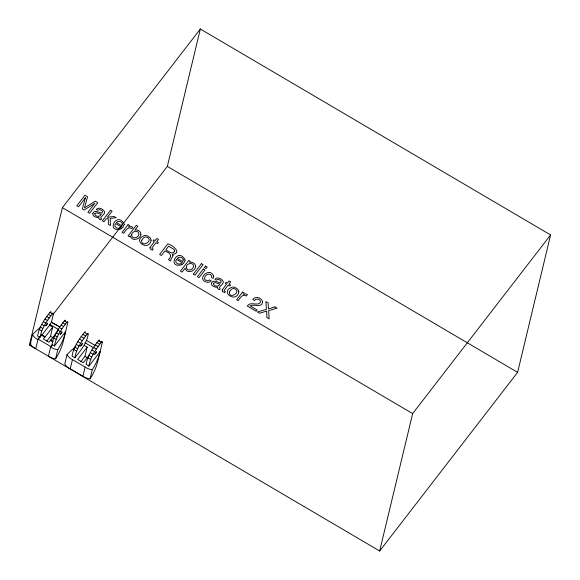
<?xml version="1.0" encoding="UTF-8"?>
<svg xmlns="http://www.w3.org/2000/svg" width="580" height="580" viewBox="0 0 580 580"><rect width="100%" height="100%" fill="white"/><g stroke="black" fill="none" stroke-linecap="round" stroke-linejoin="round"><path stroke-width="0.87" d="M29.399 345.056L62.394 207.647L200.332 29L550.601 234.944L517.606 372.353L379.668 551L29.399 345.056L31.059 342.911M40.042 327.635A85.739 70.658 13.5 0 0 32.495 334.732L30.291 343.904A12.441 10.252 13.5 0 0 35.764 348.739L38.077 339.111L39.795 336.879L40.151 337.089L41.876 334.856L45.037 336.719L44.928 337.176L52.686 327.127L49.525 325.264L51.468 322.118L53.447 313.867L52.214 313.142M50.982 312.417A4.422 0.87 -59.5 0 0 50.228 312.004C44.616 319.123 39.005 326.939 37.577 336.095L39.687 337.342L37.961 339.575A12.441 10.252 13.5 0 1 32.495 334.732M39.687 337.342L39.795 336.879M40.151 337.089C41.622 328.106 47.183 320.45 52.686 313.454A4.422 0.87 -59.5 0 1 53.447 313.867M44.297 336.806L41.767 335.312L41.876 334.856M46.799 341.069L50.489 336.298L52.686 327.127M51.823 341.228L50.561 340.482L50.67 340.025L53.2 341.519M52.461 344.324L50.736 346.557L48.43 356.185A12.441 10.252 13.5 0 0 55.622 358.795A85.739 70.658 13.5 0 0 63.467 340.685L67.867 322.342A4.422 0.87 -59.5 0 0 67.113 321.929C61.487 329.041 55.897 336.871 54.462 346.028L52.352 344.788L52.113 344.121C53.592 335.146 59.138 327.475 64.648 320.486A4.422 0.87 -59.5 0 1 65.409 320.899M55.622 358.795L57.826 349.624A85.739 70.658 13.5 0 0 65.67 331.513L54.462 346.028M75.9 346.594A85.739 70.658 13.5 0 0 66.968 354.771L64.772 363.943A12.441 10.252 13.5 0 0 70.238 368.779L82.904 376.232A12.441 10.252 13.5 0 0 90.096 378.834A85.739 70.658 13.5 0 0 97.947 360.724L102.348 342.381L100.942 341.555M85.507 332.057A4.422 0.87 -59.5 0 0 84.702 332.043C79.083 339.155 73.486 346.985 72.058 356.142L74.871 357.795C80.627 350.516 86.811 343.447 88.276 334.109A4.422 0.87 -59.5 0 0 87.515 333.696C81.896 340.808 76.299 348.638 74.871 357.795M70.238 368.779L72.442 359.614A12.441 10.252 13.5 0 1 66.968 354.771M80.75 361.797L84.963 356.337L87.167 347.166L84.354 345.513M82.904 376.232L85.108 367.06L72.442 359.614M99.535 340.728A4.422 0.87 -59.5 0 0 98.774 340.315C93.155 347.427 87.558 355.257 86.123 364.414L88.943 366.067L100.144 351.552A85.739 70.658 13.5 0 1 92.3 369.663L90.096 378.834M88.943 366.067C90.371 356.91 95.968 349.08 101.587 341.968A4.422 0.87 -59.5 0 1 102.348 342.381M123.75 222.858L167.344 166.409L200.332 29M379.668 551L412.655 413.591L550.601 234.944M53.128 314.331L122.648 224.286M41.767 335.312L49.525 325.264M45.037 336.719L43.319 338.952L48.945 342.258L50.67 340.025M50.561 340.482L57.797 331.107M52.352 344.788L50.627 347.021A12.441 10.252 13.5 0 0 57.826 349.624M87.167 347.166L77.684 359.448L83.31 362.761L89.632 354.568M49.829 312.395L52.338 313.794M167.344 166.409L517.606 372.353M62.394 207.647L412.655 413.591M84.303 332.434L87.116 334.087M98.375 340.707L101.188 342.367M64.249 320.878L66.715 322.32M82.809 334.334L85.622 335.987M96.882 342.606L99.695 344.259M48.336 314.295L50.794 315.738M62.756 322.77L65.221 324.22M81.156 336.61L83.969 338.263M95.229 344.882L98.042 346.536M46.683 316.564L49.14 318.014M61.103 325.046L63.568 326.496M86.739 340.532L95.743 345.825M51.468 322.118L59.689 326.953M79.489 339.09L82.309 340.743M93.561 347.362L96.374 349.015M45.015 319.051L47.48 320.493M59.435 327.526L61.9 328.976M85.014 342.765L94.018 348.058M49.742 324.351L58.711 329.621M77.85 341.707L80.663 343.36M91.923 349.979L94.736 351.639M43.377 321.668L45.834 323.118M57.797 330.15L60.262 331.593M76.284 344.404L79.097 346.057M90.357 352.676L93.17 354.329M41.803 324.365L44.269 325.815M56.231 332.848L58.689 334.29M74.827 347.108L77.64 348.761M88.892 355.38L91.712 357.033M40.346 327.062L42.811 328.512M54.774 335.544L57.231 336.994M73.66 349.443L76.48 351.096M87.732 357.715L90.545 359.368M39.186 329.396L41.651 330.846M53.606 337.879L56.072 339.329M84.963 356.337L87.776 357.99M50.489 336.298L53.302 337.951M38.077 339.111L50.736 346.557M92.3 369.663A12.441 10.252 13.5 0 1 85.108 367.06M52.657 323.147A45.508 37.504 13.5 0 1 59.203 326.656M213.723 276.203L213.099 278.465L211.512 277.53L211.765 275.957C209.989 272.121 204.508 274.862 204.486 278.4A2.371 1.95 13.5 0 0 205.24 279.923L207.807 280.785L209.67 279.923L211.258 280.851L209.757 281.894A3.944 3.248 13.5 0 1 207.343 282.264C195.206 279.647 209.808 265.966 213.723 276.203M186.296 267.141C186.194 271.244 192.335 270.751 193.263 267.322C195.17 262.175 186.499 262.414 186.296 267.141M131.617 234.827C131.522 239.866 139.323 238.061 138.91 233.631C138.062 229.615 131.95 231.123 131.617 234.827M45.791 325.735C48.198 325.097 48.285 320.029 45.791 325.735M60.211 334.218C62.618 333.58 62.705 328.512 60.211 334.218M80.62 345.985C83.027 345.346 83.114 340.279 80.62 345.985M94.692 354.257C97.099 353.619 97.186 348.551 94.692 354.257M92.735 213.491C92.539 216.557 96.497 217.855 98.991 217.326L98.723 218.203L99.586 219.392L100.804 219.929L101.543 218.972C98.339 217.34 105.466 214.593 104.625 211.831C103.341 209.075 98.658 206.567 96.28 209.431L97.802 210.33L99.39 209.605L101.123 210.177L102.595 211.475L101.957 213.215C99.245 212.817 94.214 209.126 92.735 213.491M211.41 283.272C211.221 286.339 215.18 287.629 217.674 287.1L217.406 287.977L218.261 289.173L219.487 289.703L220.226 288.753C217.014 287.122 224.148 284.374 223.3 281.605C222.017 278.849 217.333 276.348 214.963 279.212L216.485 280.111L218.065 279.386L219.805 279.959L221.27 281.257L220.632 282.996C217.928 282.59 212.889 278.9 211.41 283.272M124.25 224.213L122.692 227.744L115.572 223.561C112.933 226.454 117.646 229.716 120.162 227.737L121.764 228.687C104.842 233.979 116.935 209.945 124.25 224.213M185.136 260.014L183.577 263.537L176.458 259.354C173.819 262.254 178.531 265.51 181.047 263.537L182.649 264.48C165.728 269.773 177.821 245.746 185.136 260.014M262.58 302.071C261.573 308.292 253.786 303.681 250.081 305.87L257.172 310.032L256.23 311.257L247.319 306.015C250.408 300.853 257.687 306.748 260.493 302.137L260.464 301.216C259.507 298.816 255.852 298.214 254.424 300.534L252.764 299.555C255.258 295.662 262.16 297.736 262.58 302.071M151.133 240.185C149.031 252.329 131.283 240.316 144.362 235.632A4.742 3.908 13.5 0 1 147.537 235.929L150.126 237.706L151.133 240.185M238.851 291.762C236.749 303.906 219.001 291.892 232.08 287.209A4.742 3.908 13.5 0 1 235.255 287.506L237.844 289.282L238.851 291.762M149.981 247.515L150.198 248.921L152.402 250.212L153.192 249.19L152.025 248.421L152.098 247.682L155.984 242.65L157.535 243.564L158.347 242.505L156.796 241.592L158.456 239.446L156.81 238.474L155.15 240.627L153.831 239.852L153.018 240.91L154.331 241.679L149.981 247.515M222.213 289.986L222.43 291.392L224.634 292.683L225.424 291.66L224.264 290.892L224.337 290.152L228.215 285.128L229.767 286.034L230.586 284.976L229.035 284.07L230.695 281.916L229.042 280.945L227.382 283.098L226.069 282.322L225.25 283.381L226.57 284.156L222.213 289.986M172.978 255.715L170.788 259.738L170.687 260.964L168.475 259.659C172.876 255.28 169.889 252.967 164.93 250.988L161.428 255.519L159.623 254.46L167.787 243.89C172.362 244.673 182.729 253.417 172.311 254.366L172.978 255.715M141.723 240.185C140.679 248.429 154.483 240.548 146.928 237.191A2.624 2.168 13.5 0 0 144.79 237.169L143.514 237.873L141.723 240.185M229.441 291.762C228.397 300.005 242.201 292.124 234.646 288.767A2.624 2.168 13.5 0 0 232.515 288.746L231.231 289.449L229.441 291.762M195.59 266.394C195.337 271.737 186.434 274.021 185.1 268.177L182.062 272.114L180.424 271.157L188.718 260.413L190.305 261.348L189.515 262.37C192.168 261.551 195.641 263.414 195.59 266.394M140.925 234.211C140.665 239.612 131.413 241.787 130.362 235.821L129.601 236.807L128.093 235.922L136.278 225.315L137.866 226.251L134.908 230.086C137.547 229.39 140.947 231.289 140.925 234.211M122.387 224.112L121.807 225.729L116.413 222.553C118.044 220.407 122.199 221.343 122.387 224.112M183.273 259.912L182.693 261.529L177.299 258.354C178.93 256.2 183.084 257.143 183.273 259.912M174.674 250.901C173.398 255.425 167.917 251.133 165.851 249.792L168.642 246.181L173.833 249.313L174.674 250.901M85.369 197.838L82.317 209.003L84.1 210.054L94.779 203.37L87.863 212.265L89.574 213.273L97.737 202.703L95.178 201.202L84.484 207.901L87.551 196.721L84.97 195.199L76.814 205.762L78.532 206.777L85.369 197.838M94.939 213.447L94.678 214.02C95.229 216.898 100.115 217.246 101.152 214.375L96.526 212.809L94.939 213.447M213.621 283.221L213.36 283.801C213.911 286.672 218.79 287.027 219.827 284.156L215.202 282.583L213.621 283.221M110.555 210.243L102.392 220.806L103.965 221.727L106.198 218.841L108.329 218.653L108.359 224.315L110.447 225.54L110.243 218.413L116.181 217.718L114.1 216.492L107.387 217.297L112.121 211.163L110.555 210.243M128.035 224.685L122.083 232.384L123.714 233.341C125.244 230.862 128.39 225.808 131.805 228.687L132.863 227.324L131.341 226.577L128.557 226.925L129.587 225.591L128.035 224.685M201.456 263.69L193.299 274.253L194.931 275.217L203.087 264.647L201.456 263.69M203.297 268.989L197.374 276.653L199.034 277.632L204.957 269.961L203.297 268.989M205.537 266.089L204.399 267.554L206.06 268.533L207.19 267.061L205.537 266.089M242.585 292.037L236.64 299.737L238.271 300.701C239.794 298.214 242.948 293.161 246.362 296.046L247.413 294.676L245.898 293.937L243.107 294.277L244.137 292.951L242.585 292.037M274.935 306.892L268.438 308.951L268.163 302.912L265.901 301.586L266.394 309.357L257.447 311.975L259.623 313.251L266.662 311.076L266.901 317.528L269.142 318.848L268.634 310.677L277.08 308.154L274.935 306.892"/></g></svg>
